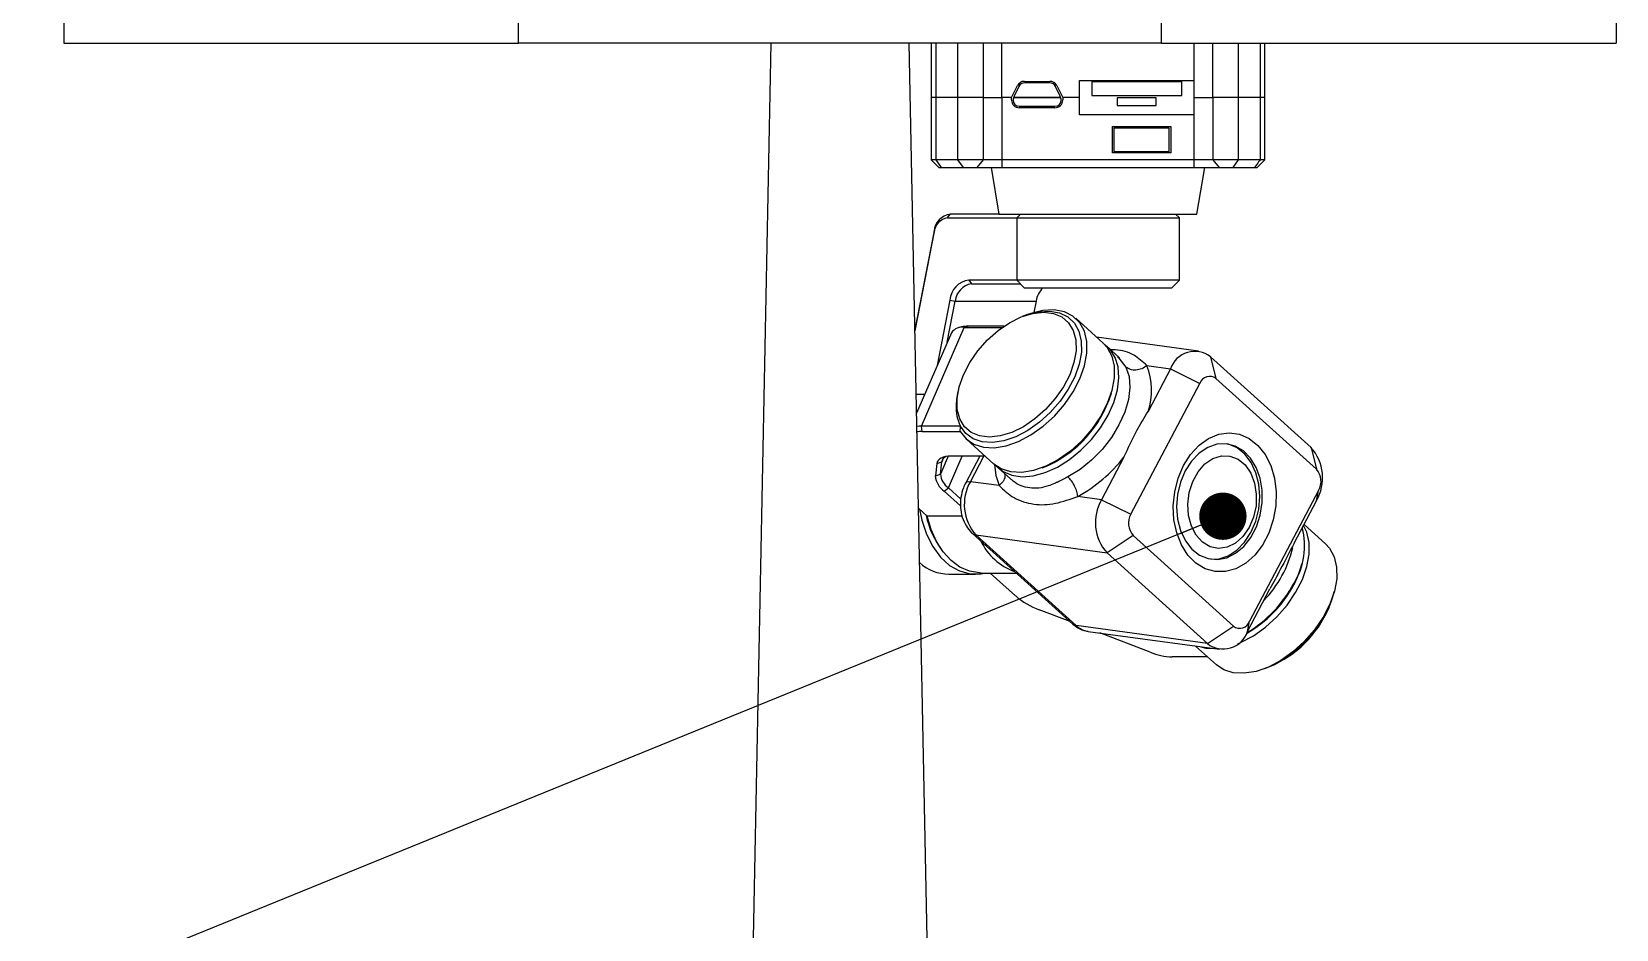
# Model space of a CAD drawing. Header units: millimetres. Extents: x 0 to 297, y 0 to 210.
# Drawn here: x 134.64 to 168.66, y 139.27 to 158.54 of the extents above; entities that cross this region are included whole.
import ezdxf

# ---------------------------------------------------------------- set-up
doc = ezdxf.new("R2010")
doc.units = ezdxf.units.MM
doc.layers.add('图框', color=7, linetype='Continuous')
doc.dimstyles.new('SLDDIMSTYLE0', dxfattribs={"dimtxt": 0.18, "dimasz": 1.016, "dimexe": 0, "dimexo": 0.0625, "dimgap": 0, "dimtad": 0, "dimtih": 1, "dimtoh": 1, "dimdec": 0, "dimrnd": 1e-09, "dimzin": 0, "dimdsep": 46, "dimtxsty": 'Standard', "dimblk1": 'DOT', "dimblk2": 'DOT', "dimsah": 1, "dimcen": 0.09, "dimadec": 0, "dimazin": 0, "dimtfac": 1.016, "dimtdec": 0, "dimtofl": 0, "dimtmove": 0, "dimatfit": 3, "dimldrblk": 'DOT', "dimfxl": 1, "dimfrac": 2, "dimtolj": 1, "dimtzin": 0, "dimarcsym": 0})

# ---------------------------------------------------------------- blocks, each defined once
blk = doc.blocks.new('_Dot')
at = {"color": 0, "linetype": 'ByBlock', "lineweight": -2}
blk.add_line((-0.5, 0), (-1, 0), dxfattribs=at)
at = {"color": 0, "linetype": 'ByBlock', "const_width": 0.5}
blk.add_lwpolyline([(-0.25, 0, 1), (0.25, 0, 1)], format="xyb", close=True, dxfattribs=at)

msp = doc.modelspace()

# ---------------------------------------------------------------- linework, layer by layer
at = {"color": 7, "linetype": 'Continuous', "lineweight": 25}
for p, q in [((135.331, 158.795), (135.331, 158.295)), ((145.094, 158.295), (145.094, 158.795)), ((158.901, 158.295), (158.901, 158.795)), ((168.664, 158.795), (168.664, 158.295)), ((135.331, 158.295), (145.094, 158.295)), ((158.901, 158.295), (145.094, 158.295)), ((150.514, 158.295), (150.123, 138.711)), ((153.873, 138.711), (153.481, 158.295)), ((153.953, 158.295), (153.953, 157.128)), ((154.053, 158.295), (154.053, 157.128)), ((154.524, 158.295), (154.524, 157.128)), ((155.069, 158.295), (155.069, 157.128)), ((155.475, 157.128), (155.475, 158.295)), ((158.901, 158.295), (168.664, 158.295)), ((159.597, 158.295), (159.597, 157.499)), ((160.003, 157.128), (160.003, 158.295)), ((160.549, 158.295), (160.549, 157.128)), ((161.019, 158.295), (161.019, 157.128)), ((161.119, 157.128), (161.119, 158.295)), ((155.68, 157.128), (155.809, 157.386)), ((155.839, 157.371), (155.734, 157.161)), ((155.958, 157.478), (156.502, 157.478)), ((156.502, 157.445), (155.958, 157.445)), ((156.726, 157.161), (156.621, 157.371)), ((156.651, 157.386), (156.78, 157.128)), ((157.138, 157.499), (159.597, 157.499)), ((157.138, 157.128), (157.138, 157.499)), ((157.401, 157.466), (157.401, 157.174)), ((159.334, 157.466), (157.401, 157.466)), ((159.334, 157.174), (159.334, 157.466)), ((159.597, 157.499), (159.597, 157.128)), ((153.953, 157.128), (153.953, 155.795)), ((154.053, 157.128), (153.953, 157.128)), ((154.053, 157.128), (153.953, 157.128)), ((154.053, 157.128), (154.053, 155.795)), ((154.524, 157.128), (154.053, 157.128)), ((154.524, 157.128), (154.053, 157.128)), ((154.524, 157.128), (154.524, 155.795)), ((155.069, 157.128), (154.524, 157.128)), ((155.069, 157.128), (154.524, 157.128)), ((155.069, 157.128), (155.069, 155.795)), ((155.069, 157.128), (155.475, 157.128)), ((155.069, 157.128), (155.475, 157.128)), ((155.475, 157.128), (155.475, 155.795)), ((155.68, 157.128), (155.475, 157.128)), ((155.68, 157.128), (155.475, 157.128)), ((155.68, 157.078), (155.68, 157.128)), ((155.734, 157.161), (155.713, 157.095)), ((155.713, 157.095), (155.713, 157.078)), ((155.724, 157.128), (156.736, 157.128)), ((156.736, 157.128), (155.724, 157.128)), ((155.847, 156.945), (156.613, 156.945)), ((156.613, 156.911), (155.847, 156.911)), ((156.747, 157.095), (156.726, 157.161)), ((156.747, 157.078), (156.747, 157.095)), ((156.78, 157.128), (156.78, 157.078)), ((157.138, 157.128), (156.78, 157.128)), ((157.138, 157.128), (156.78, 157.128)), ((157.138, 156.757), (157.138, 157.128)), ((157.401, 157.174), (159.334, 157.174)), ((157.951, 157.124), (157.951, 156.957)), ((158.784, 157.124), (157.951, 157.124)), ((157.951, 156.957), (158.784, 156.957)), ((158.784, 156.957), (158.784, 157.124)), ((159.597, 157.128), (159.597, 156.757)), ((159.597, 157.128), (160.003, 157.128)), ((159.597, 157.128), (160.003, 157.128)), ((160.003, 157.128), (160.003, 155.795)), ((160.549, 157.128), (160.003, 157.128)), ((160.549, 157.128), (160.003, 157.128)), ((160.549, 157.128), (160.549, 155.795)), ((161.019, 157.128), (160.549, 157.128)), ((161.019, 157.128), (160.549, 157.128)), ((161.019, 157.128), (161.019, 155.795)), ((161.119, 157.128), (161.019, 157.128)), ((161.119, 157.128), (161.019, 157.128)), ((161.119, 155.795), (161.119, 157.128)), ((159.597, 156.757), (157.138, 156.757)), ((157.847, 155.941), (157.847, 156.507)), ((157.847, 156.507), (159.097, 156.507)), ((159.097, 156.507), (159.097, 155.941)), ((159.597, 156.757), (159.597, 155.795)), ((157.88, 156.474), (157.88, 155.974)), ((159.063, 156.474), (157.88, 156.474)), ((159.063, 155.974), (159.063, 156.474)), ((159.097, 155.941), (157.847, 155.941)), ((157.88, 155.974), (159.063, 155.974)), ((153.953, 155.795), (154.119, 155.628)), ((154.053, 155.795), (153.953, 155.795)), ((154.524, 155.795), (154.053, 155.795)), ((154.053, 155.795), (154.171, 155.628)), ((154.119, 155.628), (154.171, 155.628)), ((154.171, 155.628), (154.642, 155.628)), ((155.069, 155.795), (154.524, 155.795)), ((154.524, 155.795), (154.642, 155.628)), ((154.642, 155.628), (154.934, 155.628)), ((155.069, 155.795), (154.934, 155.628)), ((154.934, 155.628), (155.475, 155.628)), ((155.475, 155.795), (155.069, 155.795)), ((155.244, 155.628), (155.411, 154.628)), ((155.475, 155.795), (155.475, 155.628)), ((159.597, 155.795), (155.475, 155.795)), ((155.475, 155.628), (159.597, 155.628)), ((160.003, 155.795), (159.597, 155.795)), ((159.597, 155.795), (159.597, 155.628)), ((159.597, 155.628), (160.139, 155.628)), ((159.661, 154.628), (159.828, 155.628)), ((160.549, 155.795), (160.003, 155.795)), ((160.003, 155.795), (160.139, 155.628)), ((160.139, 155.628), (160.43, 155.628)), ((160.549, 155.795), (160.43, 155.628)), ((160.43, 155.628), (160.901, 155.628)), ((161.019, 155.795), (160.549, 155.795)), ((160.901, 155.628), (160.953, 155.628)), ((160.953, 155.628), (161.119, 155.795)), ((161.119, 155.795), (161.019, 155.795)), ((154.306, 154.545), (154.364, 154.628)), ((154.306, 154.545), (155.795, 154.545)), ((155.411, 154.628), (154.364, 154.628)), ((155.411, 154.628), (159.661, 154.628)), ((155.795, 154.545), (159.286, 154.545)), ((155.795, 154.545), (155.795, 153.211)), ((159.286, 154.545), (159.203, 154.628)), ((159.286, 153.211), (159.286, 154.545)), ((154.016, 154.257), (153.605, 152.124)), ((153.605, 152.104), (154.017, 154.236)), ((154.017, 154.236), (154.016, 154.257)), ((154.763, 153.211), (154.82, 153.128)), ((155.795, 153.211), (154.763, 153.211)), ((154.82, 153.128), (155.875, 153.128)), ((159.286, 153.211), (155.795, 153.211)), ((155.869, 153.128), (155.953, 153.045)), ((159.119, 153.045), (159.286, 153.211)), ((154.357, 152.779), (154.086, 151.379)), ((154.302, 151.876), (154.473, 152.757)), ((154.357, 152.779), (154.473, 152.757)), ((154.473, 152.757), (156.207, 152.757)), ((155.953, 153.045), (159.119, 153.045)), ((156.207, 152.757), (156.16, 152.517)), ((155.966, 152.449), (155.911, 152.427)), ((156.022, 152.47), (155.966, 152.449)), ((154.391, 152.081), (153.64, 150.351)), ((153.747, 150.076), (154.667, 152.194)), ((154.609, 152.204), (154.514, 152.175)), ((154.667, 152.194), (154.747, 152.221)), ((154.667, 152.194), (155.483, 152.194)), ((155.522, 152.221), (154.747, 152.221)), ((157.647, 151.859), (157.059, 152.39)), ((159.697, 151.687), (157.504, 151.988)), ((157.996, 151.544), (157.745, 151.771)), ((157.959, 151.566), (157.985, 151.533)), ((157.985, 151.533), (158.137, 151.344)), ((159.954, 151.563), (160.07, 151.096)), ((162.11, 149.618), (159.954, 151.563)), ((158.587, 151.373), (159.094, 151.303)), ((159.094, 151.303), (158.612, 150.391)), ((159.094, 151.303), (159.725, 150.992)), ((160.07, 151.096), (162.225, 149.15)), ((153.814, 150.752), (153.632, 150.752)), ((154.559, 150.93), (154.544, 150.872)), ((157.817, 150.778), (157.833, 150.836)), ((158.243, 148.183), (159.725, 150.992)), ((153.765, 149.961), (153.747, 150.076)), ((154.583, 150.076), (153.747, 150.076)), ((153.765, 149.961), (154.579, 149.961)), ((154.714, 149.792), (155.302, 149.261)), ((154.318, 149.427), (154.153, 149.045)), ((154.185, 149.311), (154.213, 149.377)), ((154.326, 148.749), (154.622, 149.43)), ((155.115, 149.43), (154.389, 149.43)), ((154.998, 149.43), (154.697, 148.86)), ((154.796, 148.882), (155.085, 149.43)), ((158.093, 149.408), (157.611, 148.495)), ((162.11, 149.618), (162.225, 149.15)), ((154.077, 149.27), (154.045, 149.005)), ((154.045, 149.005), (154.153, 149.045)), ((154.077, 149.27), (154.185, 149.311)), ((154.153, 149.045), (154.185, 149.311)), ((155.4, 149.173), (155.649, 148.947)), ((156.339, 149.181), (156.394, 149.202)), ((154.235, 148.678), (154.326, 148.749)), ((154.235, 148.678), (154.587, 148.361)), ((154.593, 148.508), (154.326, 148.749)), ((155.415, 148.797), (154.796, 148.882)), ((155.674, 148.929), (155.651, 148.949)), ((162.273, 148.692), (160.791, 145.884)), ((162.229, 148.473), (162.273, 148.692)), ((157.611, 148.495), (157.104, 148.565)), ((157.611, 148.495), (158.243, 148.183)), ((161.747, 147.561), (162.229, 148.473)), ((153.87, 148.141), (153.681, 148.312)), ((154.62, 148.141), (153.87, 148.141)), ((154.84, 147.771), (156.996, 145.825)), ((154.915, 147.737), (157.731, 147.351)), ((157.071, 145.792), (154.915, 147.737)), ((158.291, 147.726), (157.731, 147.351)), ((160.446, 145.78), (158.291, 147.726)), ((162.424, 147.548), (161.961, 147.965)), ((157.731, 147.351), (159.886, 145.405)), ((161.908, 147.086), (161.924, 147.143)), ((154.331, 146.895), (154.907, 146.895)), ((155.027, 146.92), (155.783, 146.92)), ((155.769, 146.427), (155.223, 146.92)), ((160.747, 145.665), (161.229, 146.578)), ((162.49, 146.16), (162.578, 146.41)), ((162.578, 146.41), (162.594, 146.467)), ((162.594, 146.467), (162.609, 146.524)), ((156.936, 145.879), (156.275, 146.132)), ((159.886, 145.405), (157.071, 145.792)), ((157.328, 145.668), (160.144, 145.282)), ((158.655, 145.221), (157.575, 145.634)), ((159.886, 145.405), (160.446, 145.78)), ((160.747, 145.665), (160.791, 145.884)), ((159.633, 145.352), (160.079, 144.949)), ((159.891, 145.118), (159.13, 145.118)), ((161.116, 144.869), (161.171, 144.891)), ((161.171, 144.891), (161.227, 144.912))]:
    msp.add_line(p, q, dxfattribs=at)
at = {"color": 7, "linetype": 'Continuous', "lineweight": 25, "flags": 128}
for points in [[(154.648, 151.179), (154.783, 151.441), (154.958, 151.693), (155.164, 151.925), (155.394, 152.128), (155.639, 152.295), (155.89, 152.419), (156.137, 152.495), (156.371, 152.521), (156.582, 152.495), (156.763, 152.419), (156.907, 152.295), (157.007, 152.128), (157.06, 151.925), (157.065, 151.693), (157.021, 151.441), (156.929, 151.179), (156.793, 150.917), (156.619, 150.666), (156.413, 150.434), (156.183, 150.23), (155.937, 150.063), (155.686, 149.939), (155.439, 149.863), (155.206, 149.837), (154.994, 149.863), (154.813, 149.939), (154.67, 150.063), (154.57, 150.23), (154.516, 150.434), (154.512, 150.666), (154.556, 150.917), (154.648, 151.179)], [(154.579, 149.961), (154.705, 149.8), (154.873, 149.685), (155.078, 149.621), (155.311, 149.61), (155.565, 149.651), (155.831, 149.744), (156.098, 149.886), (156.358, 150.071), (156.601, 150.292), (156.819, 150.542), (157.003, 150.811), (157.147, 151.091), (157.246, 151.37), (157.296, 151.64), (157.295, 151.89), (157.244, 152.111), (157.145, 152.296), (157, 152.437), (156.815, 152.53), (156.597, 152.572), (156.354, 152.56), (156.094, 152.496), (156.022, 152.47)], [(155.966, 152.449), (156.015, 152.467), (156.265, 152.532), (156.5, 152.546), (156.711, 152.51), (156.89, 152.423), (157.031, 152.289), (157.128, 152.113), (157.179, 151.901), (157.18, 151.662), (157.133, 151.403), (157.038, 151.135), (156.899, 150.867), (156.722, 150.608), (156.513, 150.369), (156.279, 150.157), (156.029, 149.981), (155.772, 149.847), (155.518, 149.76), (155.275, 149.724), (155.052, 149.738), (154.858, 149.803), (154.7, 149.917), (154.583, 150.076), (154.583, 150.076)], [(157.647, 151.859), (157.733, 151.765), (157.832, 151.58), (157.883, 151.359), (157.884, 151.109), (157.834, 150.84), (157.735, 150.56), (157.591, 150.281), (157.407, 150.011), (157.189, 149.761), (156.946, 149.54), (156.686, 149.355), (156.419, 149.214), (156.153, 149.121), (155.899, 149.079), (155.665, 149.09), (155.461, 149.155), (155.302, 149.261)], [(157.755, 150.309), (157.878, 150.583), (157.956, 150.853), (157.987, 151.11), (157.97, 151.345), (157.906, 151.55), (157.796, 151.719), (157.694, 151.813)], [(158.137, 151.344), (158.203, 151.138), (158.22, 150.902), (158.189, 150.645), (158.111, 150.374), (157.987, 150.099), (157.824, 149.83), (157.625, 149.576), (157.398, 149.345), (157.151, 149.146), (156.892, 148.985)], [(157.817, 150.778), (157.769, 150.63), (157.649, 150.361)], [(153.747, 150.076), (153.694, 150.074), (153.646, 150.068), (153.646, 150.068)], [(155.353, 149.219), (155.5, 149.098), (155.688, 149.019), (155.906, 148.989), (156.147, 149.009), (156.403, 149.08), (156.664, 149.197), (156.922, 149.358), (157.168, 149.558), (157.394, 149.788), (157.592, 150.041), (157.755, 150.309)], [(159.374, 149.229), (159.526, 149.468), (159.707, 149.665), (159.912, 149.811), (160.13, 149.901), (160.354, 149.931), (160.574, 149.9), (160.781, 149.809), (160.966, 149.662), (161.123, 149.465), (161.244, 149.226), (161.324, 148.955), (161.361, 148.662), (161.353, 148.36), (161.3, 148.062), (161.205, 147.778), (161.07, 147.522), (160.903, 147.303), (160.709, 147.131), (160.496, 147.012), (160.274, 146.952), (160.051, 146.952), (159.837, 147.013), (159.64, 147.133), (159.468, 147.306), (159.328, 147.525), (159.227, 147.782), (159.168, 148.065), (159.153, 148.364), (159.184, 148.666), (159.258, 148.958), (159.374, 149.229)], [(159.409, 149.113), (159.307, 148.871), (159.244, 148.609), (159.224, 148.34), (159.247, 148.076), (159.311, 147.83), (159.415, 147.613), (159.553, 147.435), (159.719, 147.305), (159.904, 147.229), (160.101, 147.209), (160.3, 147.248), (160.491, 147.344), (160.667, 147.491), (160.818, 147.683), (160.938, 147.911), (161.02, 148.165), (161.062, 148.432), (161.061, 148.7), (161.017, 148.957), (160.932, 149.189), (160.811, 149.388), (160.658, 149.543), (160.482, 149.647), (160.289, 149.695), (160.09, 149.685), (159.894, 149.617), (159.709, 149.495), (159.545, 149.324), (159.409, 149.113)], [(159.96, 147.218), (160.136, 147.228), (160.333, 147.293), (160.518, 147.413), (160.684, 147.582), (160.821, 147.792), (160.924, 148.033), (160.988, 148.294), (161.011, 148.563), (160.99, 148.828), (160.927, 149.075), (160.824, 149.293), (160.688, 149.473), (160.523, 149.605), (160.338, 149.684), (160.287, 149.695)], [(154.389, 149.43), (154.323, 149.427), (154.264, 149.419), (154.212, 149.406), (154.167, 149.388), (154.132, 149.365), (154.104, 149.338), (154.086, 149.306), (154.077, 149.27)], [(159.571, 148.887), (159.686, 149.095), (159.833, 149.262), (160.004, 149.378), (160.186, 149.436), (160.37, 149.431), (160.543, 149.364), (160.695, 149.24), (160.816, 149.065), (160.898, 148.852), (160.936, 148.613), (160.929, 148.364), (160.875, 148.12), (160.779, 147.896), (160.647, 147.707), (160.487, 147.564), (160.309, 147.476), (160.125, 147.45), (159.945, 147.486), (159.781, 147.582), (159.644, 147.733), (159.541, 147.928), (159.481, 148.156), (159.465, 148.402), (159.496, 148.651), (159.571, 148.887)], [(155.316, 149.248), (155.342, 149.017), (155.415, 148.797)], [(154.697, 148.86), (154.704, 148.869), (154.724, 148.88), (154.756, 148.884), (154.796, 148.882)], [(153.704, 148.291), (153.753, 148.054), (153.852, 147.755), (153.989, 147.488), (154.157, 147.262), (154.352, 147.085), (154.566, 146.964), (154.792, 146.902), (155.022, 146.902), (155.113, 146.92)], [(155.027, 146.92), (154.99, 146.921), (154.778, 146.957), (154.573, 147.047), (154.383, 147.186), (154.213, 147.372), (154.068, 147.598), (153.952, 147.857), (153.87, 148.141)], [(160.536, 145.403), (160.608, 145.433), (160.875, 145.574), (161.135, 145.759), (161.378, 145.98), (161.596, 146.23), (161.78, 146.5), (161.924, 146.779), (162.023, 147.059), (162.073, 147.328), (162.072, 147.578), (162.021, 147.799), (161.95, 147.944)], [(162.424, 147.548), (162.51, 147.453), (162.609, 147.269), (162.66, 147.048), (162.661, 146.798), (162.611, 146.528), (162.512, 146.249), (162.368, 145.969), (162.184, 145.699), (161.966, 145.45), (161.723, 145.228), (161.463, 145.044), (161.196, 144.902), (160.93, 144.809), (160.676, 144.767), (160.442, 144.779), (160.238, 144.843), (160.079, 144.949)], [(161.74, 146.669), (161.86, 146.937), (161.908, 147.086)], [(161.908, 147.086), (161.815, 146.823), (161.74, 146.669)], [(159.745, 145.336), (159.854, 145.31), (160.038, 145.296)]]:
    msp.add_lwpolyline(points, dxfattribs=at)
at = {"color": 7, "linetype": 'Continuous', "lineweight": 25}
for centre, radius, start, end in [((155.958, 157.311), 0.167, 90, 153.4349), ((155.958, 157.311), 0.133, 90, 153.4349), ((156.502, 157.311), 0.167, 26.5651, 90), ((156.502, 157.311), 0.133, 26.5651, 90), ((155.847, 157.078), 0.167, 180, 270), ((155.847, 157.078), 0.133, 180, 270), ((156.613, 157.078), 0.133, 270, 0), ((156.613, 157.078), 0.167, 270, 0), ((154.42, 154.228), 0.404, 97.8582, 175.7621), ((154.353, 154.211), 0.337, 97.8582, 175.7621), ((154.827, 152.744), 0.472, 97.8582, 175.7621), ((154.876, 152.728), 0.404, 97.8582, 175.7621), ((156.721, 152.673), 0.521, 134.5402, 170.6911), ((154.618, 151.922), 0.277, 79.8499, 144.9801), ((154.736, 151.747), 0.474, 88.6566, 105.5605), ((159.616, 151.128), 0.551, 52.126, 161.4816), ((157.271, 150.848), 1.416, 341.1622, 21.7556), ((159.934, 150.922), 0.22, 52.126, 161.4816), ((155.986, 150.47), 1.497, 164.4123, 178.1217), ((155.43, 151.503), 2.495, 292.7438, 343.1187), ((155.39, 150.478), 0.901, 177.3503, 206.4969), ((155.42, 151.516), 2.511, 292.8291, 332.6108), ((153.758, 149.44), 0.521, 89.2264, 102.2211), ((154.33, 149.285), 0.148, 113.0181, 169.8337), ((155.558, 151.379), 3.211, 298.7903, 322.1324), ((161.374, 148.962), 0.985, 330.2244, 41.685), ((154.556, 149.082), 0.405, 185.2131, 235.4212), ((161.931, 148.888), 0.394, 330.2244, 41.685), ((154.488, 149.045), 0.446, 185.2131, 235.4212), ((155.651, 148.392), 0.985, 150.2244, 221.685), ((158.466, 148.006), 0.985, 150.2244, 221.685), ((155.706, 148.542), 1.897, 191.5983, 217.0615), ((158.585, 147.988), 0.394, 150.2244, 221.685), ((154.93, 147.872), 0.135, 228.3313, 263.7272), ((160.461, 147.5), 1.512, 328.2901, 14.9918), ((156.168, 148.148), 1.266, 205.4627, 250.3998), ((159.364, 148.015), 2.417, 315.8962, 346.8953), ((154.353, 147.867), 0.972, 228.1689, 268.7515), ((159.433, 147.893), 2.612, 299.579, 332.0606), ((159.319, 147.994), 2.749, 300.8728, 332.0456), ((156.849, 147.695), 1.665, 229.5742, 249.8376), ((160.207, 147.191), 2.495, 292.7438, 343.1187), ((160.294, 147.119), 2.396, 292.9089, 336.4026), ((157.086, 145.926), 0.135, 228.3415, 263.7269), ((157.396, 146.14), 0.477, 226.935, 261.7735), ((160.224, 145.84), 0.551, 232.126, 341.4816), ((160.582, 145.954), 0.22, 232.126, 341.4816), ((159.182, 146.514), 1.396, 247.8125, 267.8644)]:
    msp.add_arc(centre, radius, start, end, dxfattribs=at)
for points, knots in [([(161.019, 155.795), (160.997, 155.764), (160.958, 155.708), (160.919, 155.653), (160.901, 155.628)], [0, 0, 0, 0, 0.56, 1, 1, 1, 1]), ([(155.875, 154.628), (155.86, 154.613), (155.833, 154.585), (155.806, 154.557), (155.795, 154.545)], [0, 0, 0, 0, 0.560006, 1, 1, 1, 1]), ([(155.875, 153.128), (155.86, 153.144), (155.833, 153.171), (155.806, 153.199), (155.795, 153.211)], [0, 0, 0, 0, 0.560006, 1, 1, 1, 1]), ([(158.587, 151.373), (158.497, 151.455), (158.313, 151.623), (158.042, 151.711), (157.842, 151.712), (157.809, 151.712)], [0, 0, 0, 0, 0.443126, 0.908408, 1, 1, 1, 1]), ([(158.093, 149.408), (158.182, 149.6), (158.338, 149.936), (158.53, 150.254), (158.612, 150.391)], [0, 0, 0, 0, 0.571345, 1, 1, 1, 1]), ([(154.579, 149.961), (154.58, 149.982), (154.581, 150.02), (154.583, 150.059), (154.583, 150.076)], [0, 0, 0, 0, 0.560006, 1, 1, 1, 1]), ([(155.532, 149.053), (155.535, 149.034), (155.544, 148.981), (155.505, 148.885), (155.445, 148.826), (155.415, 148.797)], [0, 0, 0, 0, 0.223977, 0.611989, 1, 1, 1, 1]), ([(154.697, 148.86), (154.679, 148.823), (154.631, 148.723), (154.587, 148.543), (154.578, 148.328), (154.616, 148.116), (154.699, 147.93), (154.785, 147.822), (154.834, 147.776), (154.84, 147.771)], [0, 0, 0, 0, 0.105393, 0.280117, 0.456919, 0.636707, 0.819671, 0.979812, 1, 1, 1, 1]), ([(155.415, 148.797), (155.514, 148.703), (155.718, 148.51), (156.158, 148.376), (156.607, 148.388), (156.941, 148.507), (157.104, 148.565)], [0, 0, 0, 0, 0.24377, 0.499967, 0.756267, 1, 1, 1, 1]), ([(156.892, 148.985), (156.817, 148.946), (156.734, 148.902), (156.64, 148.858), (156.571, 148.827), (156.375, 148.752), (156.069, 148.714), (155.799, 148.819), (155.688, 148.917), (155.674, 148.929)], [0, 0, 0, 0, 0.159028, 0.178865, 0.212069, 0.31854, 0.635946, 0.953243, 1, 1, 1, 1]), ([(161.747, 147.561), (161.648, 147.37), (161.474, 147.036), (161.302, 146.715), (161.229, 146.578)], [0, 0, 0, 0, 0.571345, 1, 1, 1, 1]), ([(156.996, 145.825), (157.031, 145.797), (157.115, 145.731), (157.232, 145.678), (157.311, 145.674), (157.327, 145.674)], [0, 0, 0, 0, 0.3589987, 0.8673334, 1, 1, 1, 1])]:
    msp.add_open_spline(points, degree=3, knots=knots, dxfattribs=at)
for points in [[(158.587, 151.373), (158.551, 151.349), (158.478, 151.3), (158.349, 151.273), (158.226, 151.283), (158.167, 151.324), (158.137, 151.344)], [(157.104, 148.565), (157.099, 148.599), (157.089, 148.668), (157.038, 148.79), (156.97, 148.904), (156.918, 148.958), (156.892, 148.985)]]:
    msp.add_open_spline(points, degree=3, dxfattribs=at)

# ---------------------------------------------------------------- leaders
at = {"layer": '图框'}
for points in [[(154.118, 172.087), (104.258, 139.828)], [(160.218, 148.14), (104.258, 125.345)]]:
    msp.add_leader(points, dimstyle='SLDDIMSTYLE0', dxfattribs=at)

doc.saveas('drawing.dxf')
